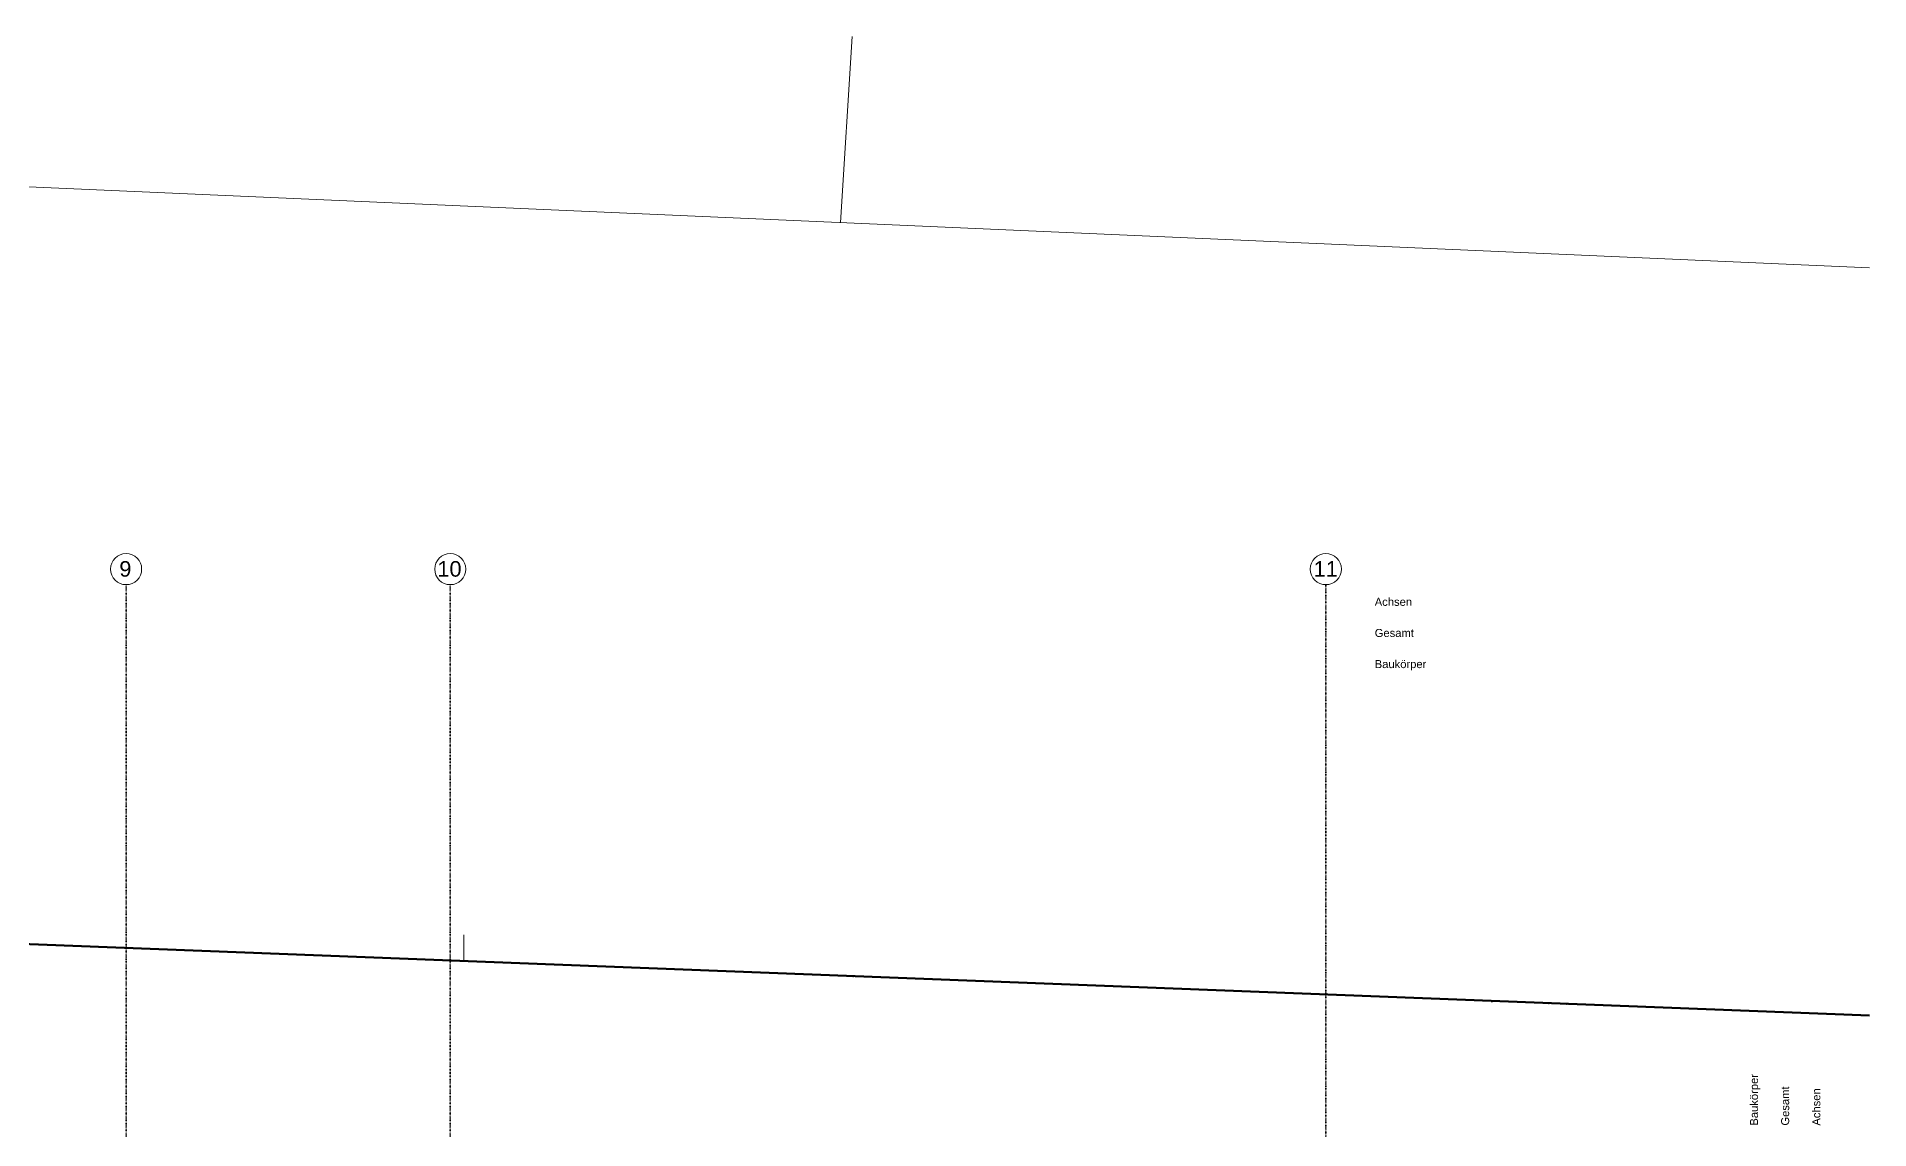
# Model space of a CAD drawing. Header units: millimetres. Extents: x -16605 to 28644, y -13270 to 28283.
# Drawn here: x 8037 to 28644, y 15996 to 28283 of the extents above; entities that cross this region are included whole.
import ezdxf

# ---------------------------------------------------------------- set-up
doc = ezdxf.new("R2010")
doc.units = ezdxf.units.MM
doc.linetypes.add('Strich Punkt Mittel', pattern=[0.015875, 0.00635, -0.004763, 0, -0.004763])
doc.linetypes.add('Verdeckt', pattern=[0.003, 0.002, -0.001])
for name, color, linetype, lineweight in [('A_2D', 7, 'Continuous', 5), ('A_Beschriftung_', 7, 'Continuous', 9), ('A_Decken', 8, 'Continuous', 13), ('A_Grundstuecksgrenze', 5, 'Continuous', 70), ('A_Raeume', 7, 'Continuous', 13), ('A_Raster_', 1, 'Continuous', 9), ('A_Waende', 7, 'Continuous', 13)]:
    doc.layers.add(name, color=color, linetype=linetype, lineweight=lineweight)
doc.styles.add('Arial', font='arial.ttf', dxfattribs={"height": 0.175})
doc.styles.add('Arial_7', font='arial.ttf', dxfattribs={"height": 0.0018})

# ---------------------------------------------------------------- blocks, each defined once
blk = doc.blocks.new('Family - ___-3180367-263_PP_DDS_BT1')
at = {"layer": 'A_Grundstuecksgrenze'}
blk.add_line((48.515, 89.384), (26.926, 90.223), dxfattribs=at)
blk = doc.blocks.new('Raster - BS_Achse-112124-263_PP_DDS_BT1')
at = {"layer": 'A_Beschriftung_'}
blk.add_circle((0, 0), 0.0035, dxfattribs=at)
blk = doc.blocks.new('BS_Maßkette_AT_PP - oben oder links-9611914-263_PP_DDS_BT1')
at = {"layer": 'A_Beschriftung_', "char_height": 0.0018, "attachment_point": 1, "style": 'Arial_7'}
for s, insert, width in [('Achsen', (0, 0.00022), 0.0099409), ('Gesamt', (0, -0.00678), 0.0102616), ('Baukörper', (0, -0.01378), 0.0137089)]:
    blk.add_mtext(s, dxfattribs=dict(at, insert=insert, width=width))
blk = doc.blocks.new('BS_Maßkette_AT_PP - unten oder rechts-9611919-263_PP_DDS_BT1')
at = {"layer": 'A_Beschriftung_', "char_height": 0.0018, "attachment_point": 1, "style": 'Arial_7'}
for s, insert, width in [('Baukörper', (-0.00023, -0.02079), 0.0137089), ('Gesamt', (-0.00023, -0.02779), 0.0102616), ('Achsen', (-0.00023, -0.03479), 0.0099409)]:
    blk.add_mtext(s, dxfattribs=dict(at, insert=insert, width=width))
blk = doc.blocks.new('645645654')
at = {"layer": 'A_2D', "color": 251, "true_color": 0x636466}
blk.add_line((37.076, 100.392), (36.947, 98.302), dxfattribs=at)
at = {"layer": 'A_2D', "color": 251, "lineweight": 18, "true_color": 0x636466}
blk.add_line((48.515, 97.792), (19.008, 99.092), dxfattribs=at)
at = {"layer": 'A_Decken', "color": 251, "true_color": 0x636466}
for p, q in [((42.203, 89.63), (26.926, 90.223)), ((43.622, 89.574), (42.503, 89.618)), ((44.273, 89.549), (44.267, 89.549)), ((45.01, 89.52), (44.911, 89.524)), ((45.111, 89.517), (48.515, 89.384))]:
    blk.add_line(p, q, dxfattribs=at)
at = {"layer": 'A_Raeume', "color": 251, "linetype": 'Verdeckt', "true_color": 0x636466}
for p, q in [((32.71, 89.998), (32.71, 90.293)), ((48.515, 89.384), (45.111, 89.517))]:
    blk.add_line(p, q, dxfattribs=at)
at = {"layer": 'A_Raster_', "color": 251, "linetype": 'Strich Punkt Mittel', "lineweight": 35, "true_color": 0x636466}
for p, q in [((28.913, 94.23), (28.913, 59.949)), ((32.558, 94.23), (32.558, 59.949)), ((42.403, 59.949), (42.403, 94.23))]:
    blk.add_line(p, q, dxfattribs=at)
at = {"layer": 'A_Waende', "color": 251, "true_color": 0x636466}
for p, q in [((26.926, 90.223), (37.089, 89.828)), ((37.089, 89.828), (37.089, 89.816)), ((37.089, 89.828), (44.267, 89.549)), ((37.089, 89.828), (37.089, 89.816)), ((44.267, 89.549), (44.266, 89.537)), ((44.273, 89.55), (44.272, 89.537)), ((44.273, 89.55), (44.911, 89.526)), ((44.911, 89.512), (44.911, 89.526)), ((45.111, 89.522), (44.911, 89.519)), ((45.111, 89.522), (45.111, 89.504))]:
    blk.add_line(p, q, dxfattribs=at)
at = {"layer": 'A_Beschriftung_', "color": 251, "true_color": 0x636466}
for name, p, xscale, yscale, zscale, rotation in [('Raster - BS_Achse-112124-263_PP_DDS_BT1', (28.913, 94.405), 49.99999999999998, 49.99999999999998, 49.99999999999998, 180), ('Raster - BS_Achse-112124-263_PP_DDS_BT1', (32.558, 94.405), 49.99999999999998, 49.99999999999998, 49.99999999999998, 180), ('BS_Maßkette_AT_PP - unten oder rechts-9611919-263_PP_DDS_BT1', (46.133, 88.159), 50, 50, 50, 90.0000000000001)]:
    blk.add_blockref(name, p, dxfattribs=dict(at, xscale=xscale, yscale=yscale, zscale=zscale, rotation=rotation))
for name, p, xscale, yscale, zscale in [('Raster - BS_Achse-112124-263_PP_DDS_BT1', (42.403, 94.405), 49.99999999999998, 49.99999999999998, 49.99999999999998), ('BS_Maßkette_AT_PP - oben oder links-9611914-263_PP_DDS_BT1', (42.953, 94.071), 50, 50, 50)]:
    blk.add_blockref(name, p, dxfattribs=dict(at, xscale=xscale, yscale=yscale, zscale=zscale))
at = {"layer": 'A_Grundstuecksgrenze', "color": 251, "true_color": 0x636466}
blk.add_blockref('Family - ___-3180367-263_PP_DDS_BT1', (0, 0), dxfattribs=at)
at = {"layer": 'A_Beschriftung_', "color": 251, "true_color": 0x636466, "char_height": 0.175, "attachment_point": 1, "style": 'Arial'}
for s, insert, width in [('9', (28.837, 94.495), 0.16835), ('10', (32.413, 94.495), 0.33671), ('11', (42.266, 94.495), 0.33671)]:
    blk.add_mtext(s, dxfattribs=dict(at, insert=insert, width=width))

msp = doc.modelspace()

# ---------------------------------------------------------------- block references
at = {"xscale": 1000, "yscale": 1000, "zscale": 1000}
msp.add_blockref('645645654', (-19870, -72109), dxfattribs=at)

doc.saveas('drawing.dxf')
